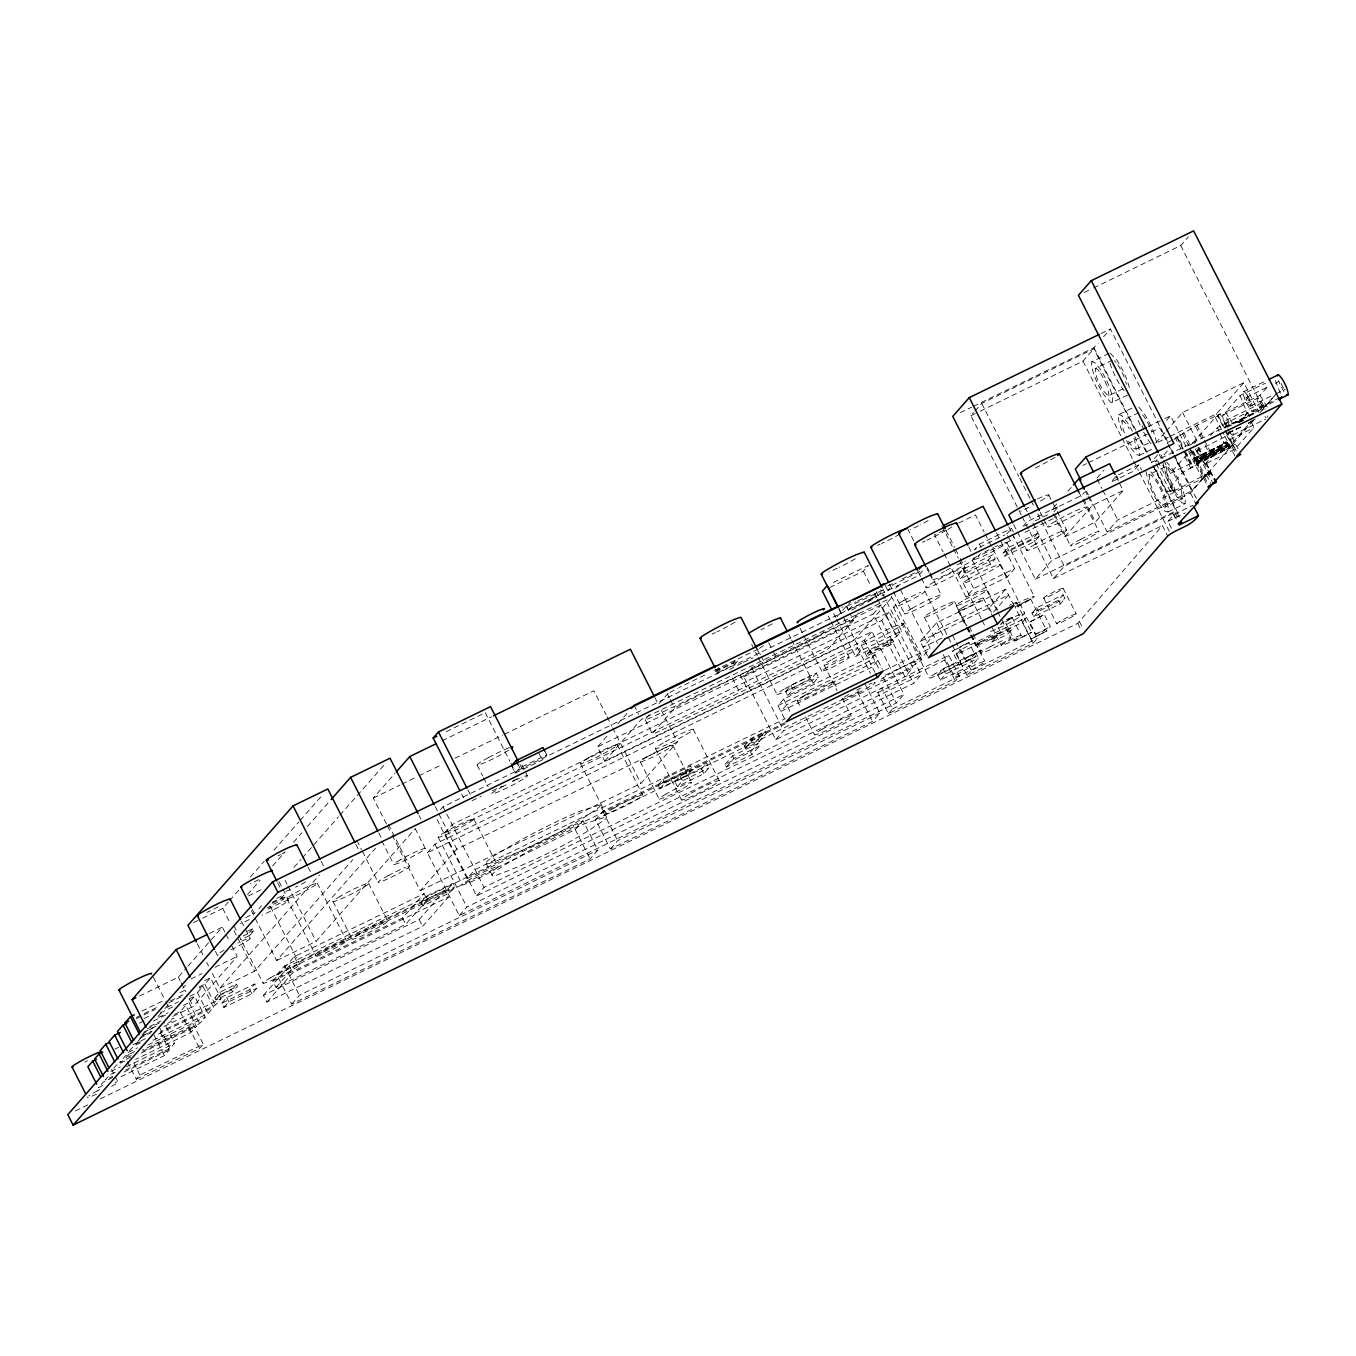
<?xml version="1.0" encoding="UTF-8"?>
<svg xmlns="http://www.w3.org/2000/svg" width="1356" height="1356" viewBox="0 0 1356 1356"><rect width="100%" height="100%" fill="white"/><g stroke="black" fill="none" stroke-linecap="round" stroke-linejoin="round"><path stroke-width="0.75" stroke-dasharray="5 3.75" d="M600.284 804.854L599.945 806.6C566.537 830.838 528.518 849.161 489.804 863.331A66.597 5.458 -26.9 0 1 498.601 852.958L522.552 839.059A63.173 5.17 -26.9 0 1 579.232 811.43L600.284 804.854L606.403 816.888L606.047 818.634C572.639 842.873 534.62 861.196 495.923 875.366A66.597 5.458 -26.9 0 1 504.703 864.992L528.67 851.093A63.173 5.17 -26.9 0 1 585.334 823.465L606.403 816.888M1029.628 622.099L1044.273 614.573L1050.392 626.608L1043.781 630.777L1035.73 634.15L1029.628 622.099L1044.273 614.573M1035.73 634.15L1050.392 626.608M966.031 643.676L969.065 642.744L975.913 656.626L959.217 664.982L952.319 651.355L964.167 644.507M959.217 664.982L975.981 656.355M964.506 658.965L981.269 650.355L964.506 658.965L956.234 642.642M969.065 642.744L952.319 651.355M1013.356 603.471L1016.39 602.539L1015.678 603.352M1014.78 640.998L1031.526 632.388L1014.78 640.998L1005.321 622.353M1015.034 606.81L1030.679 598.979L1015.441 607.03M1031.17 638.998L1046.883 630.93L1031.17 638.998L1014.966 607.064M1138.938 412.58L1121.802 420.919L1123.378 430.242A15.594 3.119 64.1 0 0 1126.65 437.632M1128.582 441.192A15.594 3.119 64.1 0 0 1130.531 444.344L1134.006 448.531L1136.108 449.107L1134.548 439.785A15.594 3.119 64.1 0 0 1133.04 436.124M1148.973 474.583L1150.786 485.329A17.967 3.593 64.1 0 0 1159.024 501.55L1164.482 507.28L1182.585 498.72L1180.771 487.99A17.967 3.593 64.1 0 0 1172.533 471.752L1167.075 466.023L1148.973 474.583L1151.413 475.244L1155.397 480.075A17.967 3.593 64.1 0 1 1163.634 496.313L1165.448 507.059M1166.109 466.261L1167.923 476.99A17.967 3.593 64.1 0 0 1176.144 493.228L1180.144 498.059L1182.585 498.72M1145.939 471.38L1148.837 483.651A23.442 4.695 64.1 0 0 1159.583 504.839L1164.787 511.144L1167.957 511.992L1168.262 507.178L1165.601 497.991A23.442 4.695 64.1 0 0 1154.854 476.804L1149.651 470.498M1206.094 483.228L1194.144 458.175L1226.841 442.276L1229.756 448.039L1226.841 442.276M1167.957 511.992L1185.093 503.669L1185.381 498.855L1182.72 489.652A23.442 4.695 64.1 0 0 1171.974 468.481L1166.77 462.176M1202.908 458.887L1201.857 456.65L1202.908 458.887L1228.875 446.022L1228.265 444.565L1194.467 460.091M1227.739 444.039L1228.875 446.022M1248.825 423.14L1256.266 418.834M1108.937 353.424L1091.817 361.764L1091.512 366.357L1094.055 375.171A22.527 4.509 64.1 0 0 1104.377 395.545L1111.225 402.766L1129.582 394.155M1112.361 360.171L1095.224 368.51L1096.733 377.476A15.069 3.017 64.1 0 0 1103.631 391.104L1108.208 395.935L1126.158 387.409M1109.038 395.749L1107.53 386.765M1112.445 402.495L1112.751 397.901L1110.208 389.07A22.527 4.509 64.1 0 0 1099.886 368.696L1094.885 362.611L1091.817 361.764M1131.972 408.173L1118.649 414.648L1118.344 419.241L1120.887 428.072A22.527 4.509 64.1 0 0 1123.039 433.344M1126.497 440.514A22.527 4.509 64.1 0 0 1131.209 448.429L1136.209 454.514L1139.277 455.379L1139.582 450.785L1137.04 441.954A22.527 4.509 64.1 0 0 1134.887 436.666M1157.515 454.853L1151.38 462.481L1157.092 459.701L1173.296 491.38L1210.383 472.159L1207.704 473.193L1230.485 447.31L1235.401 443.734L1195.517 462.328L1228.214 446.412M1153.278 466.21L1166.516 492.33L1182.483 472.481L1193.212 466.718L1184.686 449.921M100.141 1098.919L1077.749 623.387L1162.363 525.586L1167.669 536.061M1022.153 516.755L1053.493 578.537L1064.324 566.215L1172.872 513.432L1174.466 511.568L1178.008 518.551M1012.576 534.298L1035.374 579.215L1051.866 560.469L1190.483 493.059L1206.298 474.77L1211.62 485.245M1253.317 420.411L1231.502 445.632L1235.926 454.362M1260.131 412.529L1276.488 393.613M202.586 918.215L222.723 908.435L228.249 902.147M229.622 900.57L239.317 889.57M250.368 876.993L264.2 861.28M273.878 850.263L298.778 821.973M300.151 820.397L322.287 795.26M247.521 894.553L260.064 880.298M272.59 866.043L285.133 851.805M293.489 842.296L301.846 832.804M307.422 826.465L329.711 801.142M139.532 996.016L178.331 977.151L186.586 967.777M187.959 966.218L222.333 927.131L225.13 932.64M158.025 1016.441L163.517 1010.186M164.89 1008.627L170.398 1002.372M182.772 988.304L185.518 985.185M113.633 1068.308L116.413 1065.121L125.939 1060.494M129.464 1050.832L133.668 1046.069L143.177 1041.442M141.092 1037.611L135.515 1043.967L143.126 1040.272M129.328 1054.036L125.633 1058.239L131.21 1055.527M293.93 867.45L300.896 859.535M302.303 857.941L338.508 816.787M339.898 815.193L384.477 764.53M258.945 908.69L261.522 905.757M249.64 935.454L253.758 930.775L252.708 928.674L248.572 933.369L249.64 935.454L240.707 939.81M174.432 1014.424L180.145 1011.661L185.721 1005.305L196.349 1026.255L190.772 1032.594L135.583 1059.443M189.772 996.304L197.383 992.609L202.959 986.253L213.587 1007.203L208.01 1013.542L150.906 1041.306M199.112 986.931L204.824 984.151L210.4 977.795L221.028 998.745L215.451 1005.084L160.245 1031.933M183.297 1005.389L189.009 1002.609L194.603 996.27L205.231 1017.203L199.637 1023.56L142.549 1051.324M272.268 902.215L281.794 897.587L284.37 894.655L285.421 896.757L282.845 899.689L269.522 906.164M386.443 823.99L373.273 798.04L394.918 773.429M172.89 1016.356L193.213 1006.474L237.215 956.455L230.706 943.64M127.396 1061.731L136.244 1079.19L139.939 1074.986L203.264 1044.188L192.637 1023.238L188.942 1027.441L142.397 1050.086M212.316 973.388L219.825 988.168L319.389 874.993M125.616 1070.037L170.11 1048.408L174.568 1043.323L163.957 1022.373M214.892 997.813L219.875 992.151L236.486 984.066L237.537 986.168L232.554 991.829L215.943 999.897L214.892 997.813L231.503 989.727L236.486 984.066M121.057 1076.664L164.381 1055.595L169.28 1050.019L159.533 1030.831M215.943 999.897L220.926 994.236L237.537 986.168M221.723 1003.27L226.706 997.609L254.725 983.981L256.86 988.168L251.877 993.829L223.842 1007.457L221.723 1003.27L249.741 989.643L254.725 983.981M219.825 988.168L254.589 971.269L352.78 859.653M223.842 1007.457L228.825 1001.796L256.86 988.168M251.301 910.656L276.624 960.557L375.51 848.144M136.244 1079.19L199.569 1048.391L203.264 1044.188M276.81 974.744L284.54 965.947L582.995 820.804L597.86 850.127L590.131 858.907L291.693 1004.067L276.81 974.744L575.249 829.601L582.995 820.804M272.827 981.117L294.303 956.692L424.072 893.587L427.259 899.875L405.766 924.284L276.014 987.405L272.827 981.117L402.579 918.012L424.072 893.587M263.454 995.287L289.235 965.981L444.954 890.248L448.395 897.062L422.614 926.351L266.912 1002.084L263.454 995.287L419.174 919.554L444.954 890.248M276.624 960.557L316.067 941.369L414.953 828.957M276.014 987.405L297.489 962.98L427.259 899.875M266.912 1002.084L292.693 972.794L448.395 897.062M440.429 809.786L443.056 806.786L918.52 575.571L923.589 569.808M291.693 1004.067L299.422 995.27L597.86 850.127M427.377 852.755L434.954 844.144L871.976 631.591L903.859 694.425L896.282 703.035L459.26 915.588L427.377 852.755L864.399 640.202L871.976 631.591M444.717 833.059L452.192 824.55L889.231 611.997L921.097 674.83L913.622 683.322L476.6 895.892L444.717 833.059L881.739 620.489L889.231 611.997M511.568 765.75L515.28 773.073L519.755 767.988L546.739 754.868L544.892 751.207M392.087 835.11L420.292 890.723L456.819 849.195L677.407 741.918L661.423 710.408M515.28 773.073L542.281 759.953L546.739 754.868M420.902 902.232L426.055 896.367L453.04 883.248L454.904 886.909L449.751 892.773L422.75 905.893L420.902 902.232L447.887 889.112L453.04 883.248M422.75 905.893L427.92 900.045L454.904 886.909M437.039 819.482L467.04 878.62L474.939 869.62L785.395 718.646M891.485 597.776L854.873 639.388L604.691 761.072L597.521 746.919L607.013 736.139M617.861 723.816L628.709 711.476M459.26 915.588L466.837 906.978L903.859 694.425M476.6 895.892L484.075 887.383L921.097 674.83M604.691 761.072L641.303 719.46L889.587 598.691M649.338 714.646L645.168 719.392A13.391 1.102 -26.9 0 0 655.033 715.748L805.6 643.219A15.865 1.305 -26.9 0 0 822.058 633.727L826.16 629.116M659.067 703.578L667.423 694.086A14.221 1.17 -26.9 0 1 668.932 693.119M853.314 620.506A16.408 1.339 -26.9 0 0 841.262 624.963L687.56 701.052A14.221 1.17 -26.9 0 0 674.627 708.205L652.338 733.528A13.391 1.102 -26.9 0 0 662.203 729.884M715.697 671.118L733.342 662.525L736.257 659.202L737.325 661.304L734.393 664.626L716.748 673.203L715.697 671.118L722.138 666.067M716.748 673.203L719.68 669.881L737.325 661.304M864.925 683.848L879.807 713.171L872.501 721.477L610.386 848.958L595.504 819.634L602.81 811.329L785.158 722.646M420.292 890.723L640.88 783.429L677.407 741.918M1021.204 514.89L970.879 415.682L973.591 412.614M974.93 411.071L981.71 403.376L1093.817 348.848L1134.921 429.852M888.4 713.595L892.519 708.9L881.892 687.95L877.773 692.645L888.4 713.595L955.353 681.034L959.472 676.339L948.844 655.389L775.751 739.681L743.885 676.847L751.783 667.847L881.027 604.996L912.91 667.83L904.994 676.814L873.128 613.98L881.027 604.996M658.016 785.073L663.084 779.31L690.594 765.937L692.441 769.598L687.373 775.361L659.864 788.734L658.016 785.073L685.526 771.7L690.594 765.937M659.864 788.734L664.932 782.971L692.441 769.598M610.386 848.958L617.692 840.652L879.807 713.171M675.034 781.853L680.102 776.09L706.578 763.225L708.968 767.937L703.9 773.7L677.424 786.565L675.034 781.853L701.51 768.988L706.578 763.225M829.787 587.47L863.348 571.147L868.332 565.486L831.059 583.605M677.424 786.565L682.492 780.802L708.968 767.937M836.855 616.963L846.212 606.318A16.408 1.339 -26.9 0 0 845.958 606.081M848.636 609.912L853.534 604.352L883.112 589.962L878.213 595.521L848.636 609.912L846.771 606.251L850.449 602.064M785.582 691.424L790.904 685.373L816.346 673L818.465 677.203L813.142 683.255L787.7 695.628L785.582 691.424L811.024 679.068L816.346 673M1093.58 287.93L1180.737 245.538L1188.466 236.741M725.087 764.36L732.562 755.868L758.004 743.495L759.326 746.105L751.851 754.614L726.409 766.971L725.087 764.36L750.529 751.987L758.004 743.495M858.551 612.929L847.703 625.252L597.521 746.919M868.043 602.132L877.535 591.352M784.361 718.375L777.903 705.629L783.666 699.086L875.01 654.66L882.366 669.135M787.7 695.628L793.04 689.56L818.465 677.203M973.472 406.308L1093.936 347.712L1098.055 343.034M1103.564 336.78L1110.428 328.966L1167.787 441.988M744.291 746.173L751.156 738.359L765.174 731.528L766.242 733.63L759.36 741.444L745.342 748.258L744.291 746.173L758.292 739.342L765.174 731.528M980.371 411.071L1082.986 361.154L1093.817 348.848M726.409 766.971L733.884 758.479L759.326 746.105M745.342 748.258L752.224 740.444L766.242 733.63M895.621 588.402L898.265 585.402L930.131 648.236L922.233 657.219L882.231 676.678M775.751 739.681L783.666 730.681L912.91 667.83M836.567 619.15L855.551 656.541L860.535 650.88L901.537 630.93L880.654 589.792M867.62 653.423L870.281 650.388L892.604 639.54L893.655 641.625L890.994 644.659L868.671 655.507L867.62 653.423L889.926 642.558L892.604 639.54M868.671 655.507L871.349 652.49L893.655 641.625M875.01 654.66L869.264 661.203L777.903 705.629M855.551 656.541L896.553 636.591L901.537 630.93M1013.322 531.874L1011.593 528.467L979.422 544.129L974.608 549.604L1004.898 534.874M958.302 574.605L963.031 569.232L993.134 554.587L995.253 558.774L990.524 564.147L960.421 578.792L958.302 574.605L988.405 559.96L993.134 554.587M595.504 819.634L857.619 692.153L861.263 688M980.456 553.672L978.049 556.401L1010.237 540.756L1013.847 536.654M960.421 578.792L965.15 573.418L995.253 558.774M1006.779 533.942L1011.593 528.467M927.521 655.948L920.182 641.456L936.589 622.811L1005.627 589.233L1013.864 605.454M1003.033 552.994L1007.423 548.01L1037.526 533.366L1039.12 536.501L1034.73 541.485L1004.627 556.13L1003.033 552.994L1033.136 538.349L1037.526 533.366M944.047 553.706L966.082 597.132L973.642 588.538L1014.644 568.588L1000.27 540.264M1004.627 556.13L1009.017 551.146L1039.12 536.501M1056.782 503.873L1051.222 510.178L1081.851 495.296L1084.63 492.143M1067.884 491.262L1072.037 486.516M1053.985 511.737L1058.799 506.263L1027.136 521.653L1022.322 527.128L1027.916 524.416M966.082 597.132L1007.084 577.181L1014.644 568.588M1097.123 477.939L1104.055 470.057M920.182 641.456L989.202 607.878L1005.627 589.233M877.773 692.645L944.725 660.084L948.844 655.389M937.742 674.898L943.149 668.745L975.862 652.829L978.507 658.067L973.1 664.22L940.403 680.136L937.742 674.898L970.438 658.982L975.862 652.829M956.421 654.456L960.726 649.575L1026.645 617.522L1037.272 638.473L1032.967 643.354L967.048 675.407L956.421 654.456L1022.339 622.404L1026.645 617.522M1138.887 464.888L1116.564 475.736L1110.886 482.194L1133.209 471.329L1138.887 464.888L1141.532 470.125M1166.533 420.394L1170.533 415.851L1186.466 447.26M1053.036 513.738L1064.782 536.891L1092.529 505.33L1123.158 490.448L1119.548 483.329M940.403 680.136L945.81 673.983L978.507 658.067M1164.838 432.683L1155.278 443.548L1168.262 437.225M1166.211 431.123L1182.602 412.478L1243.842 382.697L1258.995 412.546M990.846 639.879L994.812 635.388L1010.373 627.811L1011.44 629.913L1007.491 634.405L991.914 641.964L990.846 639.879L1011.44 629.913M1064.782 536.891L1095.394 521.992L1123.158 490.448M991.914 641.964L995.863 637.473L994.812 635.388M1181.144 449.328L1175.466 438.124L1196.907 425.242L1220.264 413.885L1226.875 426.954M967.048 675.407L971.354 670.525L1037.272 638.473M1157.092 459.701L1155.193 461.854L1159.872 459.582M1173.923 439.446L1178.076 436.869L1183.754 448.056M1010.373 627.811L1006.423 632.303L1007.491 634.405M1159.143 454.396L1161.041 458.142L1168.787 449.345M1031.967 613.082L1036.696 607.708L1063.155 594.843L1065.019 598.505L1060.29 603.878L1033.814 616.743L1031.967 613.082L1058.426 600.216L1063.155 594.843M1089.343 496.838L1107.14 531.942L1117.802 519.84L1202.399 478.685L1187.398 449.124M1033.814 616.743L1038.543 611.37L1065.019 598.505M1170.126 436.327L1216.518 413.766L1243.842 382.697M1220.264 413.885L1215.332 417.462L1192.568 443.344L1195.687 441.836L1194.297 443.395M1163.787 460.328L1170.414 473.397L1190.907 450.09M1232.875 424.055L1225.536 412.105L1240.13 395.494L1265.538 383.155M1251.469 421.886L1253.859 427.598L1235.028 449.005L1205.026 464.227L1196.856 451.006L1199.602 447.887M1210.603 435.395L1217.468 427.581L1247.486 412.36L1250.673 419.987M1184.941 456.786L1190.619 467.973L1229.824 447.802M1156.143 463.718L1170.347 491.703L1172.228 489.55L1166.516 492.33M1173.296 491.38L1175.008 489.431L1162.702 465.176M1225.536 412.105L1259.995 395.342L1267.979 386.291M1196.856 451.006L1226.875 435.801L1229.621 432.666M1239.231 421.733L1247.486 412.36M1239.096 422.801L1247.3 413.478L1279.962 397.596M1205.026 464.227L1223.858 442.819L1253.859 427.598M1170.414 473.397L1231.672 443.598L1250.791 421.869M1161.041 458.142L1263.351 408.393L1276.233 393.732M1107.14 531.942L1191.755 490.804L1202.399 478.685M1171.482 528.332L1167.94 521.365L1173.94 514.517L1193.144 505.178M1209.976 474.278L1210.925 473.21L1203.23 477.566L1209.976 474.278L1197.009 448.7M976.998 556.401L974.32 558.13A20.187 1.661 -26.9 0 0 972.879 560.248L981.202 557.146A19.103 1.559 -26.9 0 0 994.406 550.638L1004.762 544.553A20.187 1.661 -26.9 0 0 1006.203 542.434L1004.372 542.925M759.292 648.354L763.987 645.507M508.754 750.224L501.212 754.58A19.696 1.61 -26.9 0 1 483.567 763.157L478.176 765.089A20.781 1.695 -26.9 0 1 481.109 761.767L488.635 757.411M735.155 622.082L727.816 626.303A22.594 1.848 -26.9 0 1 717.239 631.743M224.147 950.132L221.028 952.014A19.069 1.559 -26.9 0 0 218.333 955.065M1055.019 457.345L1046.832 462.091A21.442 1.763 -26.9 0 1 1031.933 469.532M947.895 529.416L951.895 527.009M167.585 1023.441L170.687 1021.577A18.933 1.559 -26.9 0 0 173.348 1018.542L171.348 1019.153M1040.51 500.991L1044.323 498.703A23.221 1.898 -26.9 0 0 1047.578 494.991L1041.561 497.144A22.018 1.797 -26.9 0 0 1037.137 499.076M111.565 1086.427L114.463 1084.681A17.713 1.458 -26.9 0 0 116.955 1081.851L115.091 1082.427M848.585 694.56L845.381 696.492A19.543 1.61 -26.9 0 0 842.635 699.611L847.703 697.798A18.543 1.526 -26.9 0 0 864.314 689.729L871.4 685.628A19.543 1.61 -26.9 0 0 874.145 682.492M1009.898 619.421L1005.694 621.862A11.018 0.898 -26.9 0 1 1000.542 624.506M855.314 558.808L850.348 561.587A23.764 1.949 -26.9 0 1 839.245 567.3M899.892 534.095L895.655 536.467A20.289 1.661 -26.9 0 1 881.57 543.519M928.097 520.619L925.114 522.297A21.442 1.763 -26.9 0 1 920.165 524.908M772.225 623.811L769.632 625.252A18.543 1.526 -26.9 0 1 760.97 629.709M946.268 530.332L943.047 532.128A23.188 1.898 -26.9 0 1 926.945 540.197M503.245 786.209L495.72 790.565A20.781 1.695 -26.9 0 0 492.787 793.887L498.177 791.955A19.696 1.61 -26.9 0 0 515.822 783.378L523.365 779.022A20.781 1.695 -26.9 0 0 526.281 775.7L520.89 777.615M729.613 669.542L732.765 667.779A22.594 1.848 -26.9 0 1 741.562 663.203M851.721 610.183L856.687 607.403A23.764 1.949 -26.9 0 1 865.942 602.606M388.308 875.518L381.663 879.366A18.323 1.509 -26.9 0 0 379.087 882.298L383.833 880.603A17.391 1.424 -26.9 0 0 399.41 873.027L406.054 869.179A18.323 1.509 -26.9 0 0 408.631 866.247L403.868 867.942M941.183 573.266L944.42 571.452M903.605 600.538L896.96 604.386A18.323 1.509 -26.9 0 0 894.384 607.319L899.147 605.624A17.391 1.424 -26.9 0 0 914.724 598.047L921.351 594.199A18.323 1.509 -26.9 0 0 923.928 591.267L919.182 592.962M97.31 1090.817L90.886 1094.529A17.713 1.458 -26.9 0 0 88.784 1095.953M990.219 646.659L983.795 650.371A17.713 1.458 -26.9 0 0 981.303 653.202L985.914 651.558A16.797 1.373 -26.9 0 0 1000.965 644.236L1007.389 640.524A17.713 1.458 -26.9 0 0 1009.864 637.693L1005.271 639.337M305.693 881.841L302.049 883.841A16.78 1.373 -26.9 0 1 295.455 887.197M1080.817 539.163L1072.308 544.163A16.526 1.356 -26.9 0 0 1071.054 545.926L1077.817 543.417A15.628 1.288 -26.9 0 0 1088.614 538.095L1097.14 533.094A16.526 1.356 -26.9 0 0 1098.377 531.349L1091.614 533.857M1194.144 458.175L1195.67 459.803L1202.433 456.497L1214.739 480.753M1227.468 444.938L1194.772 460.837L1190.263 451.989M1195.924 462.972L1197.06 463.938L1196.433 461.294L1203.179 458.006M1084.122 292.54L1091.699 288.845M1101.021 333.542L1110.428 328.966M960.285 412.716L971.591 407.224M970.879 415.682L978.473 411.987M446.175 731.681L483.363 713.595M442.124 740.8L491.567 716.748M373.273 798.04L399.901 785.09M401.8 784.158L417.004 776.768M418.919 775.835L441.734 764.733M455.04 758.258L502.584 735.138M504.483 734.223L593.86 690.746L606.098 714.849M1147.973 426.818L1163.007 419.512M1164.889 418.597L1170.533 415.851M943.776 530.281L934.47 534.823L943.081 551.807M958.692 523.026L975.473 514.873L984.083 531.874M1082.783 465.447L1086.546 463.633M1088.427 462.718L1159.872 427.971L1173.008 453.836L1169.245 446.378M1243.384 391.816L1266.962 380.341M1136.108 449.107L1149.43 442.632M1246.232 397.427L1267.996 386.833M1275.25 383.307L1278.878 381.545L1278.183 379.273M1139.277 455.379L1152.6 448.904M1175.466 438.124L1178.076 436.869M1222.943 415.055L1257.419 398.291M1167.347 442.649L1172.279 440.242M1250.639 406.105L1274.216 394.63M1276.03 393.749L1285.098 389.341M193.433 922.673L200.756 919.114M248.504 895.892L263.522 888.587M1225.722 420.529L1260.199 403.766M704.917 675L680.39 686.916A14.221 1.17 -26.9 0 0 679.136 687.526M714.341 670.406L757.733 649.304L760.428 654.609M887.841 585.928L893.231 583.3M902.248 578.91L916.656 571.91M846.771 606.251L856.026 601.759M857.873 600.844L872.654 593.657M919.978 571.554L892.96 584.707L887.892 590.47L886.027 586.792M1253.469 411.716L1277.064 400.24M1225.383 428.072L1225.282 426.733L1253.503 413.377L1254.283 414.309M1225.248 427.462L1253.503 413.377M1188.5 445.599L1195.246 442.31M1253.859 413.75L1225.756 426.869M1227.231 427.174L1252.978 413.953M1035.357 520.789L1048.391 514.449M1237.621 422.411L1245.028 418.801M1238.57 422.479L1244.842 419.665M1239.181 422.479L1244.944 419.733M1251.69 420.835L1255.385 419.038M1228.011 432.903L1237.248 428.411M1248.351 423.021L1255.758 419.411M471.939 800.752L481.244 796.226M492.398 790.802L501.686 786.277M512.856 780.853L518.433 778.141M1228.299 433.089L1241.232 426.784M1248.639 423.191L1256.232 419.546M1228.485 433.039L1241.435 426.75M1024.983 532.366L1056.646 516.975M276.76 898.367L284.37 894.655M1233.028 434.954L1265.69 419.072M209.4 933.437L222.333 927.131M272.098 903.232L285.421 896.757M743.885 676.847L873.128 613.98M1194.06 458.413L1227.011 442.242M1194.568 458.294L1227.265 442.395M1194.094 458.837L1227.604 442.734M1194.229 459.396L1227.977 443.243M1201.772 456.921L1228.383 443.887M1201.823 457.142L1228.265 444.565L1201.908 457.396M1201.975 457.565L1227.926 444.954M1202.789 458.159L1228.672 445.361M1202.382 458.362L1229.129 445.378M1202.619 458.718L1228.824 445.802M1196.738 462.04L1229.434 446.124M1196.975 462.718L1229.672 446.819M1196.297 463.481L1229.807 447.378M1196.636 463.82L1229.333 447.921M1190.619 467.973L1193.212 466.718M247.334 931.284L252.708 928.674M662.22 729.867L812.769 657.355A15.865 1.305 -26.9 0 0 829.228 647.863L853.382 620.455L849.805 613.217M243.216 935.979L253.758 930.775M1170.347 491.703L1175.008 489.431M1202.704 476.515L1209.45 473.244M191.01 978.93L202.095 973.54M215.028 967.252L237.215 956.455M141.888 1011.118L162.822 1000.931M179.958 992.609L187.569 988.914M204.688 980.574L210.4 977.795M1035.374 579.215L1174.466 511.568M136.312 1017.475L159.144 1006.355M170.568 1000.813L183.891 994.338M136.363 1018.644L142.075 1015.864M143.973 1014.949L155.381 1009.389M168.703 1002.915L183.941 995.507M199.162 988.1L202.959 986.253M144.092 1018.525L151.703 1014.813M166.924 1007.406L178.348 1001.864M1167.94 521.365L1185.398 512.873M139.414 1023.102L147.024 1019.407M160.347 1012.932L173.67 1006.44M188.891 999.05L194.603 996.27M1053.493 578.537L1162.363 525.586M158.567 1017.424L168.076 1012.796M153.381 1021.034L166.703 1014.559M941.759 638.151L923.097 647.219L939.522 628.557L1008.542 594.996L992.134 613.641L989.202 607.878M149.685 1026.458L161.11 1020.915M147.024 1028.933L159.957 1022.644M884.434 670.474L930.131 648.236M143.567 1032.289L156.533 1025.984A17.967 1.475 -26.9 0 0 152.347 1028.119L145.482 1032.102A18.933 1.559 -26.9 0 0 141.99 1034.662M114.989 1049.086L118.701 1047.29M140.939 1036.476L152.075 1031.068M467.04 878.62L785.107 723.918M139.821 1038.238L151.109 1032.747M163.94 1026.509L221.028 998.745M133.041 1044.713L146.211 1038.306M158.398 1034.035L213.587 1007.203M128.074 1052.426L137.583 1047.798M134.803 1051.459L125.294 1056.087L119.701 1062.443L131.125 1056.883M147.94 1044.984L205.231 1017.203M141.16 1053.087L196.349 1026.255M110.836 1071.477L120.345 1066.85M115.26 1072.172L109.7 1074.884L105.226 1079.952L112.65 1076.342M126.379 1066.765L174.568 1043.323M112.768 1077.495L103.361 1082.088L98.463 1087.648L105.988 1083.986M124.074 1072.003L169.28 1050.019M892.519 708.9L959.472 676.339M75.411 1110.937L88.716 1104.462M1009.389 605.285L1011.491 604.284M290.438 889.553L284.709 891.875M506.28 748.817L509.466 747.58M1008.525 618.641L1011.542 617.573A11.611 0.949 -26.9 0 1 1009.898 619.421M869.077 684.305L872.077 683.136M1017.559 636.439L1020.56 635.371A11.611 0.949 -26.9 0 1 1018.932 637.235L1014.729 639.659A11.018 0.898 -26.9 0 1 1004.864 644.456L1001.847 645.541A11.611 0.949 -26.9 0 1 1003.491 643.676L1007.694 641.235A11.018 0.898 -26.9 0 1 1017.441 636.574M990.677 631.489L997.626 628.659A20.255 1.661 -26.9 0 0 1011.644 621.743L1022.56 615.319A21.408 1.763 -26.9 0 0 1023.95 613.149L1015.017 616.505A20.255 1.661 -26.9 0 0 1005.745 620.946M881.824 595.555L884.468 594.725M267.183 907.571L269.454 906.876A21.391 1.746 -26.9 0 1 268.98 908.588M142.821 1035.12L147.736 1033.374A17.967 1.475 -26.9 0 0 151.347 1031.78M1121.802 420.919L1123.921 421.496L1127.395 425.682A15.594 3.119 64.1 0 1 1129.345 428.818M1185.093 503.669L1181.907 502.805L1176.703 496.499A23.442 4.695 64.1 0 1 1165.957 475.329L1163.058 463.057M1095.224 368.51L1097.275 369.086L1100.631 373.154M1118.649 414.648L1121.717 415.495L1126.717 421.597A22.527 4.509 64.1 0 1 1132.328 431.276M1110.174 353.153L1117.022 360.374A22.527 4.509 64.1 0 1 1127.345 380.748L1129.887 389.562M1264.877 416.58L1266.012 417.784M1230.4 433.344L1231.536 434.547A11.611 2.322 64.1 0 0 1233.163 432.683L1232.706 430.716M1114.412 360.747L1115.971 362.391M1138.837 407.173L1143.854 413.258A22.527 4.509 64.1 0 1 1154.159 433.632L1156.702 442.446M1247.317 395.189L1244.876 392.223A11.611 2.322 64.1 0 0 1243.249 394.071L1244.486 398.393A11.018 2.204 64.1 0 0 1249.537 408.342L1251.978 411.309A11.611 2.322 64.1 0 0 1253.622 409.444L1252.368 405.139M1142.667 414.851L1144.515 417.36A15.594 3.119 64.1 0 1 1151.668 431.445M1124.175 390.833L1121.497 387.223A22.527 4.509 64.1 0 1 1111.174 366.849L1109.581 362.035M1151.007 443.717L1148.329 440.107A22.527 4.509 64.1 0 1 1143.633 432.174M1226.875 435.801L1235.028 449.005M1259.995 395.342L1269.453 410.715M1192.331 450.972L1205.298 476.549M1196.433 461.294L1207.043 482.143M1180.737 245.538L1263.351 408.393M1227.824 428.818L1239.825 452.463M1218.451 415.936L1225.078 429.005M1226.027 430.869L1238.028 454.514M1216.518 413.766L1224.095 428.682M1225.044 430.547L1231.672 443.598M1215.332 417.462L1223.858 434.242M1224.807 436.107L1235.791 457.769M1196.907 425.242L1203.518 438.31M1204.467 440.175L1212.044 455.091L1210.84 456.464L1203.264 441.548M1195.704 426.615L1202.331 439.666M1182.602 412.478L1197.738 442.327M1198.518 447.429L1214.366 478.651M1197.941 447.633L1202.433 456.497M1195.399 448.938L1213.027 483.668M1183.754 432.428L1189.432 443.615M1193.229 451.073L1198.907 462.26L1197.704 463.633L1189.178 446.853M1182.551 433.784L1188.229 444.988M1176.855 436.564L1191.992 466.413M1177.211 437.852L1182.89 449.039M1183.839 450.904L1192.348 467.684M1171.601 449.531L1173.516 453.294M1174.466 455.175L1196.45 498.516M1182.483 472.481L1173.974 455.701L1191.755 490.804M1190.483 493.059L1195.806 503.517M1160.956 454.735L1162.855 458.464M1093.936 347.712L1135.989 430.615M1136.938 432.496L1147.464 453.209M1148.413 455.091L1152.244 462.633M1156.058 470.176L1179.957 517.263M1135.87 431.75L1147.345 454.345M1148.295 456.226L1152.125 463.769M1153.075 465.65L1179.839 518.399M1173.94 514.517L1176.601 519.755M1172.872 513.432L1176.415 520.416M1082.986 361.154L1121.226 436.513M1122.175 438.395L1132.684 459.125M1133.65 461.006L1138.43 470.43M1139.379 472.312L1169.957 532.586M1116.564 475.736L1118.327 479.227M1115.937 476.21L1118.632 481.55M1097.173 479.176L1101.869 488.414M1102.801 490.262L1117.802 519.84M1086.529 491.296L1088.393 494.991M1085.308 491.092L1087.105 494.652M1088.021 496.432L1092.529 505.33M1083.664 498.855L1095.394 521.992M1078.969 492.347L1081.766 497.872M1082.715 499.72L1098.919 531.45M1048.764 494.923L1051.578 500.466M1052.51 502.313L1056.256 509.687M1057.205 511.534L1066.562 530.01M1055.104 515.45L1070.511 545.807M1040.222 512.263L1047.696 526.992M981.71 403.376L1018.746 476.38M1019.695 478.244L1030.136 498.839M1031.085 500.703L1033.933 506.33M1037.73 513.805L1064.324 566.215M1025.289 508.059L1027.187 511.805M1028.136 513.67L1031.933 521.162M1032.882 523.026L1051.866 560.469M1063.172 588.335L1076.189 613.997M1079.41 621.489L1082.952 628.472M1077.749 623.387L1081.291 630.37M1058.426 600.216L1060.29 603.878M1013.661 524.602L1016.475 530.145M1017.407 531.993L1026.78 550.451M1008.779 526.806L1011.627 532.433M1043.679 598.064L1056.697 623.709M1007.644 535.654L1010.237 540.756M1006.898 542.553L1034.255 596.487M1007.423 548.01L1009.017 551.146M1036.696 607.708L1038.543 611.37M1030.679 598.979L1046.883 630.93M996.44 532.705L999.321 538.383M985.049 533.755L1007.084 577.181M1000.016 564.554L1024.729 613.251M1016.39 602.539L1031.526 632.388M1022.339 622.404L1032.967 643.354M988.405 559.96L990.524 564.147M979.422 544.129L981.134 547.536M1012.118 617.539L1021.153 635.337M968.76 547.044L971.574 552.57M972.184 560.13L997.66 610.336M986.609 589.996L996.83 610.149M997.762 611.98L1010.779 637.642M983.303 598.081L991.609 614.454M998.067 627.184L1000.83 632.642M946.132 530.62L954.624 547.349M955.556 549.214L959.336 556.655M960.268 558.503L964.997 567.808M942.03 526.213L952.556 546.993M953.522 548.875L958.302 558.316M959.268 560.214L973.642 588.538M963.031 569.232L965.15 573.418M992.236 627.76L1001.253 645.558M963.218 583.216L981.269 618.811M982.219 620.675L985.066 626.303M969.32 626.794L972.066 632.218M972.998 634.032L981.269 650.355M954.641 601.623L966.947 625.879M967.896 627.743L970.727 633.337M971.676 635.201L984.931 661.321M956.234 605.607L966.455 625.76M967.387 627.591L970.184 633.099M971.116 634.93L980.405 653.253M958.167 611.014L965.557 625.557M966.472 627.37L975.71 645.558M907.503 528.518L914.063 541.434M927.182 567.3L929.063 570.995M929.996 572.842L941.25 595.013M926.877 568.571L928.741 572.266M929.674 574.113L932.487 579.639M970.438 658.982L973.1 664.22M960.726 649.575L971.354 670.525M952.556 635.405L955.319 640.846M918.707 572.842L920.588 576.571M921.538 578.419L926.25 587.724M924.877 591.216L947.522 635.862M948.471 637.727L951.302 643.303M952.234 645.168L960.726 661.914M936.589 622.811L944.827 639.032M924.267 617.234L937.521 643.354M943.2 654.541L954.556 676.915M944.725 660.084L955.353 681.034M943.149 668.745L945.81 673.983M889.604 584.3L892.401 589.843M893.35 591.691L904.588 613.844M891.299 596.233L922.233 657.219M884.315 583.639L887.892 590.707M903.232 623.591L921.555 659.728M893.451 607.369L929.318 678.051M882.942 589.131L884.807 592.826M876.366 591.86L878.213 595.521M863.348 571.147L870.925 586.114M874.722 593.589L876.62 597.335M877.569 599.199L896.553 636.591M881.739 620.489L913.622 683.322M889.926 642.558L890.994 644.659M870.281 650.388L871.349 652.49M864.399 640.202L879.4 669.779M883.163 677.169L896.282 703.035M846.212 606.149L848.907 611.437M861.145 644.829L874.84 672.186M838.703 607.861L842.5 615.353M843.449 617.217L860.535 650.88M839.076 609.353L841.873 614.895M857.619 647.88L870.535 673.356M833.72 613.539L835.618 617.268M828.194 616.082L830.109 619.828M831.059 621.692L849.11 657.287M857.619 692.153L872.501 721.477M833.974 681.949L837.601 689.102M842.144 698.069L851.229 715.985M824.109 665.101L837.025 690.577M800.023 628.201L802.871 633.828M803.82 635.693L821.872 671.288M788.904 634.608L790.785 638.303M791.718 640.168L810.481 677.136M811.024 679.068L813.142 683.255M790.904 685.373L793.04 689.56M768.683 642.659L772.276 649.727M773.157 651.49L775.852 656.796M797.311 700.781L800.955 707.951M805.498 716.9L814.583 734.816M783.666 699.086L790.124 711.815M761.326 656.372L764.903 663.44M756.716 648.371L759.479 653.829M751.648 644.439L757.275 655.541M758.207 657.389L776.971 694.357M751.783 667.847L783.666 730.681M740.207 675.017L747.376 689.153M733.342 662.525L734.393 664.626M732.393 678.119L739.562 692.255M758.292 739.342L759.36 741.444M718.612 667.796L719.68 669.881M751.156 738.359L752.224 740.444M715.866 669.372L718.646 674.83M750.529 751.987L751.851 754.614M732.562 755.868L733.884 758.479M693.187 729.308L719.222 780.615M667.423 694.086L669.203 697.628M670.101 699.391L674.593 708.222M701.51 768.988L703.9 773.7M654.829 697.425L657.66 702.984M672.762 745.19L691.628 782.361M685.526 771.7L687.373 775.361M680.102 776.09L682.492 780.802M645.134 719.561L652.304 733.698M634.133 705.323L638.608 714.154M655.49 748.682L681.526 799.989M663.084 779.31L664.932 782.971M640.303 761.886L659.169 799.057M607.03 716.697L611.726 725.969M612.675 727.816L640.88 783.429M617.183 744.8L642.676 795.074M580.436 763.581L605.946 813.854M602.81 811.329L617.692 840.652M538.552 752.614L542.281 759.953M575.249 829.601L590.131 858.907M521.857 764.835L527.331 775.632M519.958 764.598L522.806 770.208M517.89 764.326L519.755 767.988M485.228 712.68L509.89 761.309M510.839 763.174L515.585 772.53M477.126 765.14L482.6 775.937M483.516 777.734L488.075 786.734M467.888 789.921L470.735 795.531M461.616 794.108L463.515 797.853M473.803 818.905L497.974 866.552M486.262 863.586L492.381 875.62M443.056 806.786L445.87 812.346M446.819 814.193L484.075 887.383M435.191 806.566L438.005 812.125M438.954 813.99L456.819 849.195M438.191 837.194L462.362 884.841M434.954 844.144L466.837 906.978M419.106 815.498L420.987 819.194M447.887 889.112L449.751 892.773M415.122 828.448L425.242 848.381M426.055 896.367L427.92 900.045M388.308 824.312L409.563 866.196M387.375 825.838L391.138 833.262M378.731 832.838L381.545 838.381M381.867 840.974L393.816 864.535M419.174 919.554L422.614 926.351M402.579 918.012L405.766 924.284M356.899 840.449L361.51 849.568M362.442 851.382L378.154 882.349M355.933 844.415L358.747 849.958M368.629 883.281L387.765 920.978M321.169 861.314L323.982 866.857M333.034 901.571L352.153 939.284M317.253 883.146L346.458 940.742M308.219 867.365L311.066 872.993M285.133 880.383L286.997 884.078M287.93 885.926L316.067 941.369M279.082 881.62L281.929 887.214M282.862 889.078L288.54 900.265M286.93 898.774L316.151 956.37M277.709 882.807L280.573 888.451M281.794 897.587L282.845 899.689M270.539 906.825L299.761 964.421M294.303 956.692L297.489 962.98M289.235 965.981L292.693 972.794M284.54 965.947L299.422 995.27M252.301 909.486L254.199 913.215M241.504 921.487L244.351 927.097M245.3 928.962L250.046 938.318M233.893 925.656L237.656 933.098M238.605 934.945L263.115 983.253M222.723 908.435L230.215 923.216M233.961 930.606L254.589 971.269M226.045 934.47L229.774 941.793M249.741 989.643L251.877 993.829M215.468 951.37L217.367 955.116M231.503 989.727L232.554 991.829M226.706 997.609L228.825 1001.796M197.315 943.827L202.942 954.912M206.688 962.302L208.57 965.997M219.875 992.151L220.926 994.236M204.824 984.151L215.451 1005.084M197.383 992.609L208.01 1013.542M178.331 977.151L180.195 980.812M181.128 982.642L185.772 991.812M189.484 999.135L193.213 1006.474M189.009 1002.609L199.637 1023.56M188.942 1027.441L199.569 1048.391M180.145 1011.661L190.772 1032.594M153.381 977.218L164.788 999.728M165.754 1001.609L169.551 1009.101M159.483 1027.458L170.11 1048.408M153.753 1034.645L164.381 1055.595M133.752 1062.765L139.939 1074.986M111.514 1069.291L114.243 1074.664M115.141 1076.444L117.87 1081.8M1191.195 450.921L1195.67 459.803M1217.468 427.581L1219.061 431.394M1219.858 433.293L1223.858 442.819M1275.335 380.528L1281.064 394.901M1240.13 395.494L1247.3 413.478M1125.734 381.663L1126.361 384.341M1017.288 606.895A19.103 1.559 -26.9 0 0 1021.763 604.573L1032.119 598.471A20.187 1.661 -26.9 0 0 1033.56 596.369L1025.238 599.471A19.103 1.559 -26.9 0 0 1012.034 605.979M388.121 875.722A17.391 1.424 -26.9 0 1 403.698 868.162M267.929 909.181A17.967 1.475 -26.9 0 1 282.675 902.079L287.591 900.316A18.933 1.559 -26.9 0 1 284.913 903.35L278.048 907.317A17.967 1.475 -26.9 0 1 261.962 915.147M867.806 601.691A23.764 1.949 -26.9 0 1 876.468 597.691M743.342 662.338A22.594 1.848 -26.9 0 1 753.021 657.931M1080.647 539.366A15.628 1.288 -26.9 0 1 1091.444 534.061M1000.999 623.421A20.255 1.661 -26.9 0 1 1004.135 621.76M96.378 1094.241A16.797 1.373 -26.9 0 1 92.988 1095.716L88.394 1097.36A17.713 1.458 -26.9 0 1 87.632 1096.936M97.14 1091.021A16.797 1.373 -26.9 0 1 99.7 1089.648M231.029 949.759A18.086 1.475 -26.9 0 0 239.487 945.42L246.402 941.42A19.069 1.559 -26.9 0 0 249.08 938.369L244.131 940.132A18.086 1.475 -26.9 0 0 237.792 942.996M503.042 786.446A19.696 1.61 -26.9 0 1 506.042 784.836M512.246 781.7A19.696 1.61 -26.9 0 1 515.28 780.259M516.721 779.598A19.696 1.61 -26.9 0 1 519.433 778.378M856.755 690.119A18.543 1.526 -26.9 0 1 861.145 687.933M841.873 607.335A16.408 1.339 -26.9 0 1 843.059 606.878M669.83 692.577A14.221 1.17 -26.9 0 1 677.864 688.17M990.05 646.863A16.797 1.373 -26.9 0 1 1005.101 639.54M984.676 552.045A19.103 1.559 -26.9 0 1 993.66 547.502M995.101 546.807A19.103 1.559 -26.9 0 1 997.88 545.536M973.133 558.18A24.442 2 -26.9 0 1 969.693 562.096L960.845 567.215A23.188 1.898 -26.9 0 1 940.081 577.317L933.742 579.588A24.442 2 -26.9 0 1 934.267 577.622M946.03 570.554A23.188 1.898 -26.9 0 1 951.387 567.723M956.878 564.977A23.188 1.898 -26.9 0 1 965.336 561.062M87.428 1060.748A16.797 1.373 -26.9 0 1 84.784 1062.07M249.199 919.656A20.289 1.661 -26.9 0 1 240.521 923.622M245.741 917.69A20.289 1.661 -26.9 0 1 255.216 912.825M837.398 568.181A23.764 1.949 -26.9 0 1 829.075 571.927M903.418 600.759A17.391 1.424 -26.9 0 1 918.995 593.182M1006.186 619.743A11.018 0.898 -26.9 0 1 1008.406 618.777M715.493 632.574A22.594 1.848 -26.9 0 1 712.12 634.15M880.146 544.163A20.289 1.661 -26.9 0 1 877.485 545.315M1247.198 395.308A11.018 2.204 64.1 0 1 1252.249 405.258M1226.349 426.852A11.018 2.204 64.1 0 1 1224.044 421.631L1222.79 417.309A11.611 2.322 64.1 0 1 1224.434 415.461L1226.875 418.428A11.018 2.204 64.1 0 1 1230.875 425.784M1029.085 507.144A22.018 1.797 -26.9 0 1 1020.61 511.212M925.3 540.925A23.188 1.898 -26.9 0 1 922.283 542.231M488.431 757.648A19.696 1.61 -26.9 0 1 506.076 749.054M918.47 525.772A21.442 1.763 -26.9 0 1 910.215 529.738M218.214 906.876A18.086 1.475 -26.9 0 1 206.993 912.418M258.759 879.654A17.967 1.475 -26.9 0 1 250.436 883.705M284.557 852.585A16.78 1.373 -26.9 0 1 281.912 853.941M280.59 854.602A16.78 1.373 -26.9 0 1 277.946 855.89M1267.64 415.919A11.611 2.322 64.1 0 1 1267.758 417.36M1143.769 429.31A15.594 3.119 64.1 0 1 1142.006 425.564M1100.479 373.324A15.069 3.017 64.1 0 1 1107.377 386.952M1140.159 425.021A22.527 4.509 64.1 0 1 1138.006 419.733M1262.334 410.19A4.949 0.983 64.1 0 1 1260.69 406.715L1260.131 404.783A5.221 1.051 64.1 0 1 1260.86 403.952L1261.961 405.274A4.949 0.983 64.1 0 1 1264.182 409.8M1260.826 410.088A11.018 2.204 64.1 0 1 1258.521 404.868L1257.266 400.545A11.611 2.322 64.1 0 1 1258.91 398.698L1261.351 401.647A11.018 2.204 64.1 0 1 1265.233 409.156M1117.768 364.815A15.069 3.017 64.1 0 1 1124.666 378.443M1227.858 426.971A4.949 0.983 64.1 0 1 1226.214 423.496L1225.655 421.546A5.221 1.051 64.1 0 1 1226.383 420.716L1227.485 422.038A4.949 0.983 64.1 0 1 1229.231 425.411M1284.013 391.579A11.018 2.204 64.1 0 1 1278.962 381.629M1281.183 383.528A4.814 0.966 64.1 0 0 1283.386 387.867L1284.454 389.155A5.068 1.017 64.1 0 0 1284.844 389.392M786.582 704.849L780.836 711.391L872.179 666.949L877.942 660.406L786.582 704.849M968.184 579.334L965.387 581.148A21.408 1.763 -26.9 0 0 963.98 583.334L972.913 579.978A20.255 1.661 -26.9 0 0 986.948 573.046L997.847 566.622A21.408 1.763 -26.9 0 0 999.236 564.452L990.321 567.808A20.255 1.661 -26.9 0 0 976.286 574.724L968.184 579.334M867.179 640.235L863.874 642.354A24.476 2 -26.9 0 0 861.908 645.015L871.823 641.354A23.137 1.898 -26.9 0 0 887.807 633.506L900.503 626.082A24.476 2 -26.9 0 0 902.469 623.404L892.536 627.082A23.137 1.898 -26.9 0 0 876.552 634.93L867.179 640.235M885.502 676.356L882.197 678.492A24.476 2 -26.9 0 0 880.23 681.153L890.163 677.475A23.137 1.898 -26.9 0 0 906.147 669.627L918.826 662.203A24.476 2 -26.9 0 0 920.792 659.541L910.876 663.203A23.137 1.898 -26.9 0 0 894.892 671.05L885.502 676.356M1046.866 595.742L1045.205 596.776A11.357 0.932 -26.9 0 0 1043.883 598.216L1048.154 596.725A10.729 0.881 -26.9 0 0 1055.493 593.148L1061.646 589.606A11.357 0.932 -26.9 0 0 1062.968 588.182L1058.697 589.674A10.729 0.881 -26.9 0 0 1051.358 593.25L1046.866 595.742M1059.883 621.404L1058.222 622.438A11.357 0.932 -26.9 0 0 1056.9 623.879L1061.155 622.37A10.729 0.881 -26.9 0 0 1068.511 618.811L1074.647 615.268A11.357 0.932 -26.9 0 0 1075.986 613.827L1071.715 615.336A10.729 0.881 -26.9 0 0 1064.375 618.895L1059.883 621.404M292.981 894.265L290.116 895.994A17.713 1.458 -26.9 0 0 287.913 898.689L292.625 896.977A16.797 1.373 -26.9 0 0 307.727 889.604L314.067 885.926A17.713 1.458 -26.9 0 0 316.27 883.231L311.558 884.943A16.797 1.373 -26.9 0 0 296.456 892.316L292.981 894.265M322.203 951.861L319.338 953.59A17.713 1.458 -26.9 0 0 317.135 956.285L321.847 954.573A16.797 1.373 -26.9 0 0 336.949 947.2L343.288 943.522A17.713 1.458 -26.9 0 0 345.492 940.827L340.78 942.539A16.797 1.373 -26.9 0 0 325.677 949.912L322.203 951.861M445.582 831.77L442.175 833.821A20.781 1.695 -26.9 0 0 439.259 837.144L444.649 835.211A19.696 1.61 -26.9 0 0 462.294 826.635L469.82 822.278A20.781 1.695 -26.9 0 0 472.736 818.956L467.345 820.872A19.696 1.61 -26.9 0 0 449.7 829.465L445.582 831.77M400.342 859.738L397.325 861.552A18.323 1.509 -26.9 0 0 394.749 864.484L399.512 862.789A17.391 1.424 -26.9 0 0 415.072 855.212L421.716 851.365A18.323 1.509 -26.9 0 0 424.292 848.432L419.546 850.127A17.391 1.424 -26.9 0 0 403.969 857.704L400.342 859.738M340.424 896.147L337.017 898.197A20.781 1.695 -26.9 0 0 334.084 901.52L339.475 899.587A19.696 1.61 -26.9 0 0 357.12 891.011L364.662 886.655A20.781 1.695 -26.9 0 0 367.578 883.332L362.188 885.265A19.696 1.61 -26.9 0 0 344.543 893.841L340.424 896.147M270.708 977.676L267.2 979.778A21.391 1.746 -26.9 0 0 264.2 983.202L269.742 981.219A20.289 1.661 -26.9 0 0 287.913 972.388L295.659 967.896A21.391 1.746 -26.9 0 0 298.676 964.472L293.116 966.455A20.289 1.661 -26.9 0 0 274.963 975.303L270.708 977.676M663.304 742.935L659.694 745.105A22.001 1.797 -26.9 0 0 656.609 748.614L662.304 746.58A20.865 1.712 -26.9 0 0 681 737.495L688.967 732.884A22.001 1.797 -26.9 0 0 692.069 729.359L686.356 731.393A20.865 1.712 -26.9 0 0 667.677 740.495L663.304 742.935M934.284 581.809L930.572 584.046A22.611 1.848 -26.9 0 0 927.402 587.657L933.267 585.572A21.442 1.763 -26.9 0 0 952.471 576.232L960.658 571.486A22.611 1.848 -26.9 0 0 963.845 567.876L957.98 569.961A21.442 1.763 -26.9 0 0 938.776 579.3L934.284 581.809M647.032 756.936L643.93 758.801A18.933 1.559 -26.9 0 0 641.269 761.835L646.185 760.072A17.967 1.475 -26.9 0 0 662.27 752.241L669.135 748.275A18.933 1.559 -26.9 0 0 671.796 745.241L666.881 747.003A17.967 1.475 -26.9 0 0 650.795 754.834L647.032 756.936M359.543 933.843L356.136 935.894A20.781 1.695 -26.9 0 0 353.221 939.216L358.611 937.301A19.696 1.61 -26.9 0 0 376.256 928.707L383.782 924.351A20.781 1.695 -26.9 0 0 386.697 921.029L381.307 922.961A19.696 1.61 -26.9 0 0 363.662 931.538L359.543 933.843M1055.748 521.094L1052.036 523.314A22.611 1.848 -26.9 0 0 1048.849 526.942L1054.714 524.84A21.442 1.763 -26.9 0 0 1073.918 515.5L1082.122 510.754A22.611 1.848 -26.9 0 0 1085.292 507.144L1079.427 509.246A21.442 1.763 -26.9 0 0 1060.223 518.585L1055.748 521.094M912.198 608.268L908.69 610.37A21.391 1.746 -26.9 0 0 905.689 613.793L911.232 611.81A20.289 1.661 -26.9 0 0 929.402 602.979L937.149 598.488A21.391 1.746 -26.9 0 0 940.149 595.064L934.606 597.047A20.289 1.661 -26.9 0 0 916.436 605.895L912.198 608.268M831.059 659.999L827.855 661.931A19.543 1.61 -26.9 0 0 825.109 665.05L830.177 663.237A18.543 1.526 -26.9 0 0 846.788 655.168L853.873 651.066A19.543 1.61 -26.9 0 0 856.619 647.931L851.551 649.744A18.543 1.526 -26.9 0 0 834.94 657.83L831.059 659.999M783.938 689.255L780.717 691.187A19.543 1.61 -26.9 0 0 777.971 694.306L783.039 692.492A18.543 1.526 -26.9 0 0 799.65 684.424L806.735 680.322A19.543 1.61 -26.9 0 0 809.481 677.186L804.413 679A18.543 1.526 -26.9 0 0 787.802 687.085L783.938 689.255M469.752 879.417L466.345 881.468A20.781 1.695 -26.9 0 0 463.43 884.79L468.82 882.858A19.696 1.61 -26.9 0 0 486.465 874.281L493.991 869.925A20.781 1.695 -26.9 0 0 496.906 866.603L491.516 868.535A19.696 1.61 -26.9 0 0 473.871 877.112L469.752 879.417M827.533 667.135L824.923 668.694A15.882 1.305 -26.9 0 0 822.685 671.237L826.804 669.762A15.069 1.237 -26.9 0 0 840.313 663.203L846.059 659.864A15.882 1.305 -26.9 0 0 848.297 657.321L844.178 658.796A15.069 1.237 -26.9 0 0 830.686 665.372L827.533 667.135M1035.035 544.383L1031.221 546.688A23.221 1.898 -26.9 0 0 1027.95 550.4L1033.984 548.248A22.018 1.797 -26.9 0 0 1053.697 538.654L1062.121 533.772A23.221 1.898 -26.9 0 0 1065.375 530.06L1059.358 532.213A22.018 1.797 -26.9 0 0 1039.628 541.807L1035.035 544.383M930.572 612.607L927.673 614.353A17.713 1.458 -26.9 0 0 925.182 617.183L929.775 615.539A16.797 1.373 -26.9 0 0 944.827 608.217L951.251 604.505A17.713 1.458 -26.9 0 0 953.743 601.674L949.132 603.318A16.797 1.373 -26.9 0 0 934.081 610.641L930.572 612.607M804.922 695.187L801.413 697.306A21.391 1.746 -26.9 0 0 798.413 700.73L803.955 698.747A20.289 1.661 -26.9 0 0 822.126 689.899L829.872 685.424A21.391 1.746 -26.9 0 0 832.872 682L827.33 683.983A20.289 1.661 -26.9 0 0 809.159 692.814L804.922 695.187M962.54 600.979L959.624 602.725A17.713 1.458 -26.9 0 0 957.133 605.556L961.726 603.912A16.797 1.373 -26.9 0 0 976.795 596.589L983.202 592.877A17.713 1.458 -26.9 0 0 985.693 590.046L981.1 591.691A16.797 1.373 -26.9 0 0 966.048 599.013L962.54 600.979M963.387 607.166L960.98 608.624A14.662 1.203 -26.9 0 0 958.912 610.963L962.726 609.607A13.916 1.136 -26.9 0 0 975.184 603.556L980.49 600.471A14.662 1.203 -26.9 0 0 982.558 598.132L978.761 599.488A13.916 1.136 -26.9 0 0 966.303 605.539L963.387 607.166M665.898 794.108L662.796 795.972A18.933 1.559 -26.9 0 0 660.135 799.006L665.05 797.243A17.967 1.475 -26.9 0 0 681.136 789.429L688 785.446A18.933 1.559 -26.9 0 0 690.662 782.429L685.746 784.175A17.967 1.475 -26.9 0 0 669.661 792.006L665.898 794.108M689.34 794.243L685.729 796.413A22.001 1.797 -26.9 0 0 682.644 799.921L688.34 797.887A20.865 1.712 -26.9 0 0 707.035 788.802L715.002 784.192A22.001 1.797 -26.9 0 0 718.087 780.666L712.392 782.717A20.865 1.712 -26.9 0 0 693.696 791.802L689.34 794.243M822.194 729.223L818.685 731.342A21.391 1.746 -26.9 0 0 815.668 734.749L821.228 732.782A20.289 1.661 -26.9 0 0 839.381 723.935L847.144 719.46A21.391 1.746 -26.9 0 0 850.144 716.036L844.602 718.019A20.289 1.661 -26.9 0 0 826.431 726.85L822.194 729.223M980.913 641.727L978.507 643.185A14.662 1.203 -26.9 0 0 976.456 645.524L980.252 644.168A13.916 1.136 -26.9 0 0 992.711 638.1L998.033 635.032A14.662 1.203 -26.9 0 0 1000.084 632.693L996.287 634.049A13.916 1.136 -26.9 0 0 983.829 640.1L980.913 641.727M935.843 673.271L932.826 675.068A18.323 1.509 -26.9 0 0 930.25 678L935.013 676.305A17.391 1.424 -26.9 0 0 950.573 668.728L957.217 664.881A18.323 1.509 -26.9 0 0 959.794 661.965L955.048 663.66A17.391 1.424 -26.9 0 0 939.471 671.237L935.843 673.271M960.862 672.288L957.946 674.051A17.713 1.458 -26.9 0 0 955.455 676.881L960.048 675.237A16.797 1.373 -26.9 0 0 975.1 667.915L981.524 664.203A17.713 1.458 -26.9 0 0 984.015 661.355L979.422 662.999A16.797 1.373 -26.9 0 0 964.37 670.322L960.862 672.288M588.504 757.784L584.911 759.936A21.391 1.746 -26.9 0 0 581.402 763.581L586.741 761.733A20.289 1.661 -26.9 0 0 604.827 752.987L612.726 748.444A21.391 1.746 -26.9 0 0 616.217 744.8L610.878 746.664A20.289 1.661 -26.9 0 0 592.792 755.394L588.504 757.784M613.997 808.057L610.403 810.193A21.391 1.746 -26.9 0 0 606.912 813.854L612.251 811.99A20.289 1.661 -26.9 0 0 630.32 803.26L638.218 798.718A21.391 1.746 -26.9 0 0 641.71 795.057L636.388 796.921A20.289 1.661 -26.9 0 0 618.302 805.667L613.997 808.057M1247.367 398.122L1246.876 397.596A5.068 1.017 64.1 0 0 1246.164 398.41L1246.706 400.291A4.814 0.966 64.1 0 0 1248.91 404.63L1249.978 405.936A5.068 1.017 64.1 0 0 1250.69 405.122L1250.147 403.24A4.814 0.966 64.1 0 0 1247.893 398.952L1247.367 398.122"/><path stroke-width="1.5" d="M1158.193 452.531L1078.427 295.303L1091.326 280.641L1193.619 230.876L1281.81 404.071L1236.808 456.108L1240.706 454.209L1235.791 457.769L1213.027 483.668L1216.129 482.143L1214.366 478.651M355.001 842.568L327.813 788.972L293.032 805.888L187.942 925.334L196.383 941.979M146.092 1027.102L132.142 999.626L176.144 949.607L207.553 934.335M109.599 1042.323L105.802 1044.188L100.208 1050.527L109.056 1067.986M126.837 1023.272L123.04 1025.136L117.447 1031.475L127.193 1050.68M133.736 1040.476L124.888 1023.017L130.464 1016.678L134.278 1014.83M120.379 1032.374L114.667 1035.137L109.09 1041.493L117.938 1058.951M96.496 1059.307L92.733 1061.138L87.835 1066.697L96.683 1084.156M102.785 1052.12L99.073 1053.934L94.598 1059.019L103.463 1076.461M331.101 799.548L350.594 777.395L390.036 758.207L418.173 813.651M1091.326 280.641L1173.94 443.48L272.59 881.858L67.8 1114.649L73.105 1125.124L1083.071 633.845L1167.669 536.061C1177.194 528.281 1191.263 526.467 1198.467 515.653L1194.043 506.924M73.105 1125.124L277.895 892.333L1281.81 404.071M396.274 771.903L409.8 756.529L436.412 743.58M459.718 790.362L433.157 738.003L438.48 731.952L490.55 706.629L518.06 760.852M511.568 765.75L516.043 760.665L543.027 747.529L544.892 751.207M631.421 708.391L634.133 705.323L715.629 665.677M1099.14 334.457L969.252 397.63L952.76 416.377L1007.83 524.942M919.182 569.028L921.724 566.147M877.485 677.424L883.248 670.881L791.904 715.307L786.141 721.85L877.485 677.424L875.722 673.932M1146.091 427.733L1085.919 457.006L1075.274 469.108L1080.902 480.194M1073.427 484.94L1078.986 478.634L1109.615 463.735L1115.022 474.43M997.44 624.116L1013.864 605.454L944.827 639.032L928.419 657.694L997.44 624.116L993.016 615.387M1279.03 399.817L1281.776 396.698M1216.129 482.143L1208.959 485.923L1208.01 486.99L1211.62 485.245L1195.806 503.517L1198.365 502.279L1178.178 523.908L1181.737 522.162L1179.262 524.992L1198.467 515.653M433.157 738.003L436.869 736.206M493.465 715.832L630.387 649.236L653.897 695.577M943.895 525.314L983.032 506.28L995.49 530.823M1268.775 379.46L1277.861 375.053M755.428 646.32L838.822 605.759M880.519 585.487L884.315 583.639M853.517 599.776L881.264 586.284M1278.878 399.359L1287.946 394.952M132.142 999.626L135.837 997.813M124.888 1023.017L128.701 1021.17M906.418 528.569L900.876 530.552A20.289 1.661 -26.9 0 0 882.705 539.383L874.959 543.875A21.391 1.746 -26.9 0 0 871.942 547.299M272.437 870.467L267.522 872.23A17.967 1.475 -26.9 0 0 251.436 880.061L244.572 884.027A18.933 1.559 -26.9 0 0 241.91 887.061M101.547 1051.476L96.954 1053.12A16.797 1.373 -26.9 0 0 81.902 1060.443L75.478 1064.155A17.713 1.458 -26.9 0 0 72.987 1066.986M268.505 859.924L266.895 860.365A17.747 1.458 -26.9 0 1 268.115 858.534L277.2 853.178A16.78 1.373 -26.9 0 1 288.811 847.466L296.15 844.72A17.747 1.458 -26.9 0 1 296.354 845.449M1085.919 457.006L1093.428 471.786M1078.986 478.634L1084.41 489.313M1059.358 453.667L1078.969 492.347M1020.61 473.583L1039.289 510.415M969.252 397.63L1024.339 506.195M1012.729 522.755L1008.983 515.382A23.221 1.898 -26.9 0 1 1013.424 511.602L1021.831 506.737A22.018 1.797 -26.9 0 1 1035.526 499.822M956.573 523.043L967.828 545.197M937.64 513.873L945.183 528.755M914.69 544.57L925.928 566.723M898.892 533.789L917.758 570.978M870.857 547.349L888.655 582.453M864.23 552.248L882.01 587.284M837.754 605.996L827.33 585.419L822.346 591.097L831.821 609.793M821.295 574.317L838.144 607.505M780.463 617.98L787.039 630.913M756.716 648.371L741.02 617.438A23.832 1.949 -26.9 0 0 739.8 617.489L733.613 619.709A22.594 1.848 -26.9 0 0 713.375 629.557L704.747 634.54A23.832 1.949 -26.9 0 0 701.391 638.354M700.171 638.422L714.951 667.542M516.043 760.665L517.89 764.326M438.48 731.952L466.939 788.056M409.8 756.529L434.242 804.718M350.594 777.395L377.782 830.991M293.032 805.888L320.219 859.467M296.778 844.822L307.253 865.484M266.268 860.263L276.76 880.925M272.59 881.858L277.895 892.333M240.944 887.112L251.352 907.622M230.13 899.045L240.571 919.605M197.451 915.842L214.519 949.505M176.144 949.607L190.077 977.1M119.006 990.151L139.939 1031.424M130.464 1016.678L139.329 1034.136M123.04 1025.136L131.888 1042.578M114.667 1035.137L123.515 1052.595M105.802 1044.188L114.65 1061.629M99.073 1053.934L107.921 1071.393M92.733 1061.138L100.7 1076.85M72.088 1067.036L85.682 1093.834M797.989 622.54A15.882 1.305 -26.9 0 1 800.226 619.997L805.973 616.675A15.069 1.237 -26.9 0 1 819.465 610.098L823.584 608.641A15.882 1.305 -26.9 0 1 823.245 609.912M748.376 633.574A19.543 1.61 -26.9 0 1 750.699 632.015L757.784 627.913A18.543 1.526 -26.9 0 1 774.395 619.845L779.48 618.031A19.543 1.61 -26.9 0 1 780.327 618.505M864.043 552.943A25.052 2.051 -26.9 0 0 862.958 552.316L856.45 554.638A23.764 1.949 -26.9 0 0 835.177 564.994L826.092 570.249A25.052 2.051 -26.9 0 0 822.567 574.249M119.972 990.1A18.933 1.559 -26.9 0 1 122.633 987.066L129.498 983.1A17.967 1.475 -26.9 0 1 145.584 975.269L150.499 973.506A18.933 1.559 -26.9 0 1 151.33 973.981M1286.454 394.545A11.611 2.322 64.1 0 0 1288.081 392.681L1286.844 388.358A11.018 2.204 64.1 0 0 1281.793 378.409L1279.352 375.459A11.611 2.322 64.1 0 0 1277.606 375.866M937.471 514.5A22.611 1.848 -26.9 0 0 936.488 513.941L930.623 516.026A21.442 1.763 -26.9 0 0 911.418 525.382L903.215 530.111A22.611 1.848 -26.9 0 0 900.045 533.722M915.944 544.502A24.442 2 -26.9 0 1 919.385 540.586L928.233 535.467A23.188 1.898 -26.9 0 1 948.997 525.365L955.336 523.094A24.442 2 -26.9 0 1 956.404 523.704M511.67 746.902A20.781 1.695 -26.9 0 1 511.212 748.563M1057.697 455.548A22.611 1.848 -26.9 0 0 1058.188 453.735L1052.341 455.836A21.442 1.763 -26.9 0 0 1033.119 465.176L1024.933 469.905A22.611 1.848 -26.9 0 0 1021.763 473.532M198.417 915.792A19.069 1.559 -26.9 0 1 201.095 912.741L208.01 908.74A18.086 1.475 -26.9 0 1 224.215 900.859L229.164 899.096A19.069 1.559 -26.9 0 1 229.978 899.57"/></g></svg>
